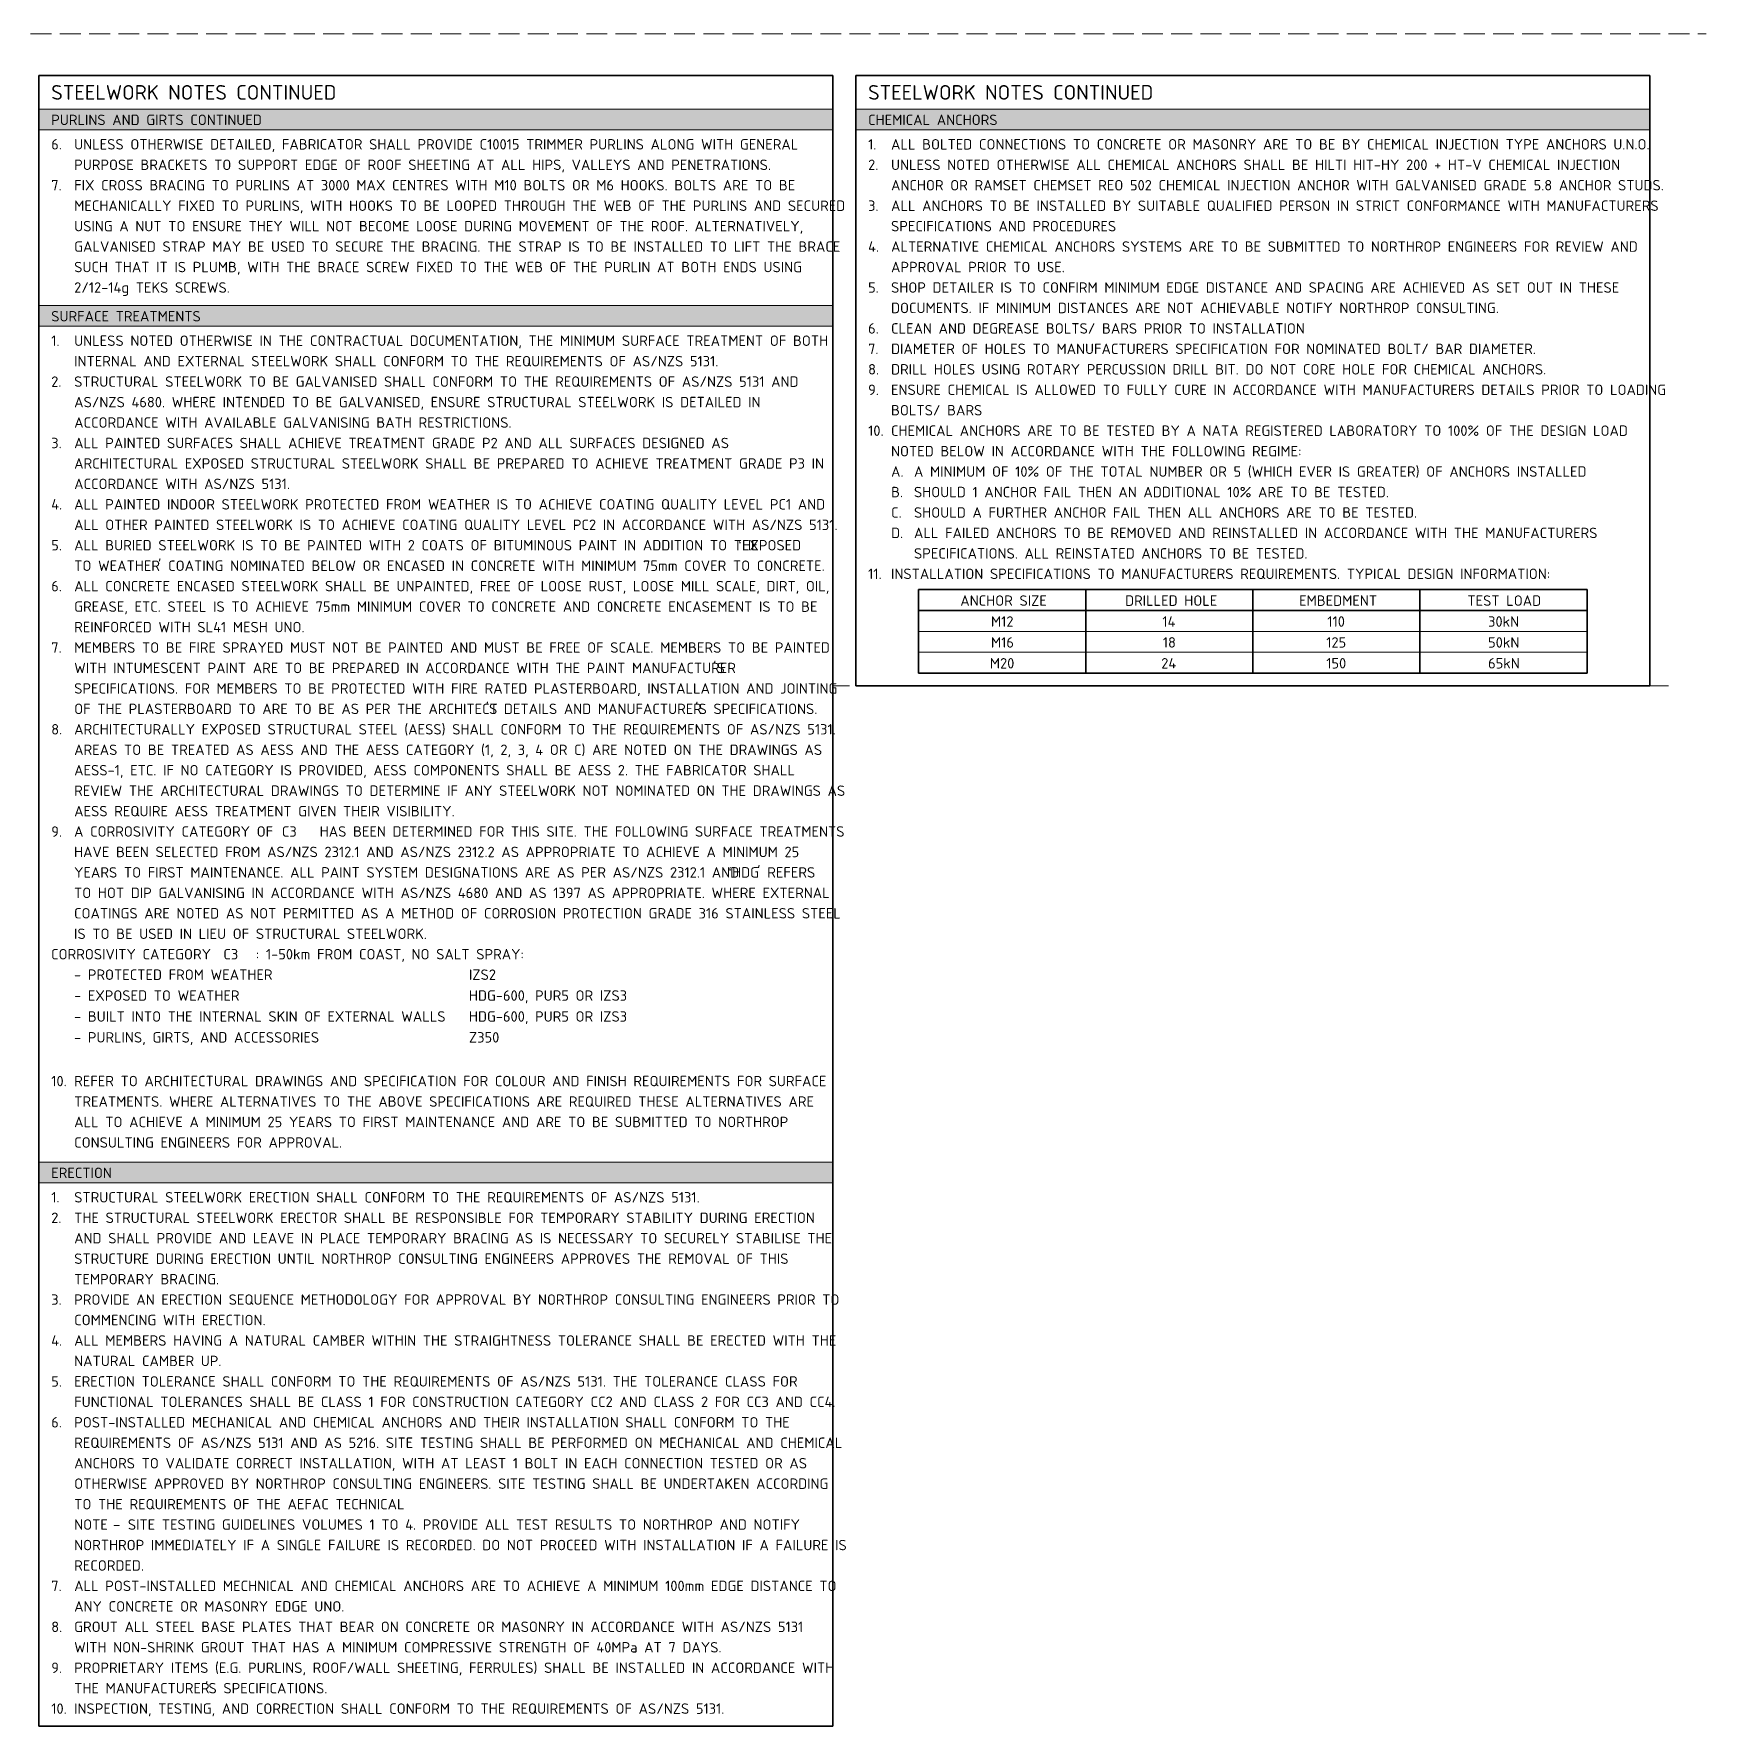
# Model space of a CAD drawing. Header units: millimetres. Extents: x 1350 to 2370, y 3121 to 4058.
# Drawn here: x 1750.1 to 2150.3, y 3653 to 4058 of the extents above; entities that cross this region are included whole.
import ezdxf

# ---------------------------------------------------------------- set-up
doc = ezdxf.new("R2010")
doc.units = ezdxf.units.MM
doc.linetypes.add('Dash', pattern=[7, 5, -2])
for name, color, linetype, lineweight in [('A-000-T_TEXT', 231, 'Continuous', 13), ('A-010-M_LINE', 90, 'Continuous', 13), ('Z-000-T_TEXT', 131, 'Continuous', 25), ('Z-060-M_DETAIL', 92, 'Continuous', 25), ('Z-200_P_REF_PLANE', 111, 'Dash', 13)]:
    doc.layers.add(name, color=color, linetype=linetype, lineweight=lineweight)
doc.styles.add('ISOCPEUR', font='isocpeur.ttf', dxfattribs={"height": 2.5})
doc.styles.add('ISOCPEUR_B', font='', dxfattribs={"height": 3.5})
doc.styles.add('ISOCPEUR_B_1', font='', dxfattribs={"height": 2.5})
doc.styles.get('ISOCPEUR_B').set_extended_font_data('ISOCPEUR', bold=True)
doc.styles.get('ISOCPEUR_B_1').set_extended_font_data('ISOCPEUR', bold=True)

# ---------------------------------------------------------------- blocks, each defined once
blk = doc.blocks.new('NRP_Note - Steel Corrosivity Category _v2_ - CORROSIVITY CATEGORY C3-2974246-S0_002 - STEELWORK NOTES')
at = {"layer": 'Z-000-T_TEXT', "lineweight": 18, "char_height": 2.5, "attachment_point": 1, "style": 'ISOCPEUR'}
for s, insert, width in [('A CORROSIVITY CATEGORY OF       HAS BEEN DETERMINED FOR THIS SITE. THE FOLLOWING SURFACE TREATMENTS ', (8.39, -1.37), 216.2151), ('HAVE BEEN SELECTED FROM AS/NZS 2312.1 AND AS/NZS 2312.2 AS APPROPRIATE TO ACHIEVE A MINIMUM 25 ', (8.39, -6.27), 206.7552), ('YEARS TO FIRST MAINTENANCE. ALL PAINT SYSTEM DESIGNATIONS ARE AS PER AS/NZS 2312.1 AND ', (8.39, -11.16), 189.8396), ('‘', (165.02, -11.16), 1.0422), ('HDG', (165.88, -11.16), 7.2152), ('’', (171.84, -11.16), 1.0422), (' REFERS ', (172.7, -11.16), 17.0759), ('TO HOT DIP GALVANISING IN ACCORDANCE WITH AS/NZS 4680 AND AS 1397 AS APPROPRIATE. WHERE EXTERNAL ', (8.39, -16.06), 214.5316), ('COATINGS ARE NOTED AS NOT PERMITTED AS A METHOD OF CORROSION PROTECTION GRADE 316 STAINLESS STEEL ', (8.39, -20.95), 216.2151), ('IS TO BE USED IN LIEU OF STRUCTURAL STEELWORK.', (8.39, -25.85), 98.9282), ('CORROSIVITY CATEGORY', (2.9, -30.74), 45.0548), ('^I', (2.9, -35.64), 6.654), ('- PROTECTED FROM WEATHER', (8.39, -35.64), 55.9578), ('^I', (2.9, -40.64), 6.654), ('- EXPOSED TO WEATHER', (8.39, -40.64), 46.8185), ('^I', (2.9, -45.64), 6.654), ('- BUILT INTO THE INTERNAL SKIN OF EXTERNAL WALLS', (8.39, -45.64), 104.4599), ('^I', (2.9, -50.64), 6.654), ('- PURLINS, GIRTS, AND ACCESSORIES', (8.39, -50.64), 69.0253)]:
    blk.add_mtext(s, dxfattribs=dict(at, insert=insert, width=width))

msp = doc.modelspace()

# ---------------------------------------------------------------- hatches: boundary and pattern name
at = {"layer": 'Z-060-M_DETAIL'}
for points in [[(1751.35, 4040.02), (1751.35, 4035.02), (1941.35, 4035.02), (1941.35, 4040.02)], [(1946.85, 4040.02), (1946.85, 4035.02), (2136.85, 4035.02), (2136.85, 4040.02)], [(1751.35, 3993.02), (1751.35, 3988.02), (1941.35, 3988.02), (1941.35, 3993.02)], [(1751.35, 3788.02), (1751.35, 3783.02), (1941.35, 3783.02), (1941.35, 3788.02)]]:
    msp.add_hatch(color=9, dxfattribs=at).paths.add_polyline_path(points)

# ---------------------------------------------------------------- linework, layer by layer
at = {"layer": 'A-010-M_LINE', "lineweight": 35}
for p, q in [((1751.35, 4048.02), (1751.35, 3653.02)), ((1751.35, 4048.02), (1941.35, 4048.02)), ((1941.35, 4048.02), (1941.35, 3653.02)), ((1946.85, 4048.02), (1946.85, 3902.02)), ((1946.85, 4048.02), (2136.85, 4048.02)), ((2136.85, 4048.02), (2136.85, 3902.02)), ((1961.85, 3925.02), (2121.85, 3925.02)), ((1961.85, 3925.02), (1961.85, 3905.02)), ((2001.85, 3925.02), (2001.85, 3905.02)), ((2041.85, 3925.02), (2041.85, 3905.02)), ((2081.85, 3925.02), (2081.85, 3905.02)), ((2121.85, 3925.02), (2121.85, 3905.02)), ((1961.85, 3920.02), (2121.85, 3920.02)), ((1961.85, 3905.02), (2121.85, 3905.02)), ((1946.85, 3902.02), (2136.85, 3902.02)), ((1751.35, 3653.02), (1941.35, 3653.02))]:
    msp.add_line(p, q, dxfattribs=at)
at = {"layer": 'A-010-M_LINE', "lineweight": 18}
for p, q in [((1941.35, 4040.02), (1751.35, 4040.02)), ((1751.35, 4040.02), (1751.35, 4035.02)), ((1941.35, 4035.02), (1941.35, 4040.02)), ((2136.85, 4040.02), (1946.85, 4040.02)), ((1946.85, 4040.02), (1946.85, 4035.02)), ((2136.85, 4035.02), (2136.85, 4040.02)), ((1751.35, 4035.02), (1941.35, 4035.02)), ((1946.85, 4035.02), (2136.85, 4035.02)), ((1941.35, 3993.02), (1751.35, 3993.02)), ((1751.35, 3993.02), (1751.35, 3988.02)), ((1941.35, 3988.02), (1941.35, 3993.02)), ((1751.35, 3988.02), (1941.35, 3988.02)), ((1961.85, 3915.02), (2121.85, 3915.02)), ((1961.85, 3910.02), (2121.85, 3910.02)), ((1941.35, 3788.02), (1751.35, 3788.02)), ((1751.35, 3788.02), (1751.35, 3783.02)), ((1941.35, 3783.02), (1941.35, 3788.02)), ((1751.35, 3783.02), (1941.35, 3783.02))]:
    msp.add_line(p, q, dxfattribs=at)
at = {"layer": 'Z-200_P_REF_PLANE'}
for p, q in [((1350.35, 4058.02), (2150.35, 4058.02)), ((2141.35, 3902.02), (1941.35, 3902.02))]:
    msp.add_line(p, q, dxfattribs=at)

# ---------------------------------------------------------------- block references
at = {"layer": 'Z-000-T_TEXT', "lineweight": 18}
msp.add_blockref('NRP_Note - Steel Corrosivity Category _v2_ - CORROSIVITY CATEGORY C3-2974246-S0_002 - STEELWORK NOTES', (1751.35, 3869.75), dxfattribs=at)

# ---------------------------------------------------------------- texts
at = {"layer": 'A-000-T_TEXT', "color": 7, "lineweight": 18, "attachment_point": 1}
for s, insert, char_height, width, style in [('STEELWORK NOTES CONTINUED', (1754.28, 4045.76), 3.5, 82.654, 'ISOCPEUR_B'), ('STEELWORK NOTES CONTINUED', (1949.78, 4045.76), 3.5, 82.654, 'ISOCPEUR_B'), ('PURLINS AND GIRTS CONTINUED', (1754.28, 4038.68), 2.5, 60.4472, 'ISOCPEUR_B_1'), ('CHEMICAL ANCHORS', (1949.78, 4038.68), 2.5, 37.4388, 'ISOCPEUR_B_1'), ('6.', (1754.28, 4032.83), 2.5, 6.6546, 'ISOCPEUR'), ('UNLESS OTHERWISE DETAILED, FABRICATOR SHALL PROVIDE C10015 TRIMMER PURLINS ALONG WITH GENERAL ', (1759.77, 4032.83), 2.5, 205.0717, 'ISOCPEUR'), ('1.', (1949.78, 4032.83), 2.5, 6.6546, 'ISOCPEUR'), ('ALL BOLTED CONNECTIONS TO CONCRETE OR MASONRY ARE TO BE BY CHEMICAL INJECTION TYPE ANCHORS U.N.O.', (1955.27, 4032.83), 2.5, 211.8058, 'ISOCPEUR'), ('PURPOSE BRACKETS TO SUPPORT EDGE OF ROOF SHEETING AT ALL HIPS, VALLEYS AND PENETRATIONS.', (1759.77, 4027.93), 2.5, 195.6118, 'ISOCPEUR'), ('2.', (1949.78, 4027.93), 2.5, 6.6546, 'ISOCPEUR'), ('UNLESS NOTED OTHERWISE ALL CHEMICAL ANCHORS SHALL BE HILTI HIT-HY 200 + HT-V CHEMICAL INJECTION ', (1955.27, 4027.93), 2.5, 206.8354, 'ISOCPEUR'), ('7.', (1754.28, 4023.04), 2.5, 6.6546, 'ISOCPEUR'), ('FIX CROSS BRACING TO PURLINS AT 3000 MAX CENTRES WITH M10 BOLTS OR M6 HOOKS. BOLTS ARE TO BE ', (1759.77, 4023.04), 2.5, 204.27, 'ISOCPEUR'), ('ANCHOR OR RAMSET CHEMSET REO 502 CHEMICAL INJECTION ANCHOR WITH GALVANISED GRADE 5.8 ANCHOR STUDS. ', (1955.27, 4023.04), 2.5, 217.578, 'ISOCPEUR'), ('MECHANICALLY FIXED TO PURLINS, WITH HOOKS TO BE LOOPED THROUGH THE WEB OF THE PURLINS AND SECURED ', (1759.77, 4018.14), 2.5, 215.9746, 'ISOCPEUR'), ('3.', (1949.78, 4018.14), 2.5, 6.6546, 'ISOCPEUR'), ('ALL ANCHORS TO BE INSTALLED BY SUITABLE QUALIFIED PERSON IN STRICT CONFORMANCE WITH MANUFACTURERS ', (1955.27, 4018.14), 2.5, 216.616, 'ISOCPEUR'), ('USING A NUT TO ENSURE THEY WILL NOT BECOME LOOSE DURING MOVEMENT OF THE ROOF. ALTERNATIVELY, ', (1759.77, 4013.25), 2.5, 205.3122, 'ISOCPEUR'), ('SPECIFICATIONS AND PROCEDURES', (1955.27, 4013.25), 2.5, 63.0126, 'ISOCPEUR'), ('GALVANISED STRAP MAY BE USED TO SECURE THE BRACING. THE STRAP IS TO BE INSTALLED TO LIFT THE BRACE ', (1759.77, 4008.35), 2.5, 215.9746, 'ISOCPEUR'), ('4.', (1949.78, 4008.35), 2.5, 6.6546, 'ISOCPEUR'), ('ALTERNATIVE CHEMICAL ANCHORS SYSTEMS ARE TO BE SUBMITTED TO NORTHROP ENGINEERS FOR REVIEW AND ', (1955.27, 4008.35), 2.5, 211.0843, 'ISOCPEUR'), ('SUCH THAT IT IS PLUMB, WITH THE BRACE SCREW FIXED TO THE WEB OF THE PURLIN AT BOTH ENDS USING ', (1759.77, 4003.46), 2.5, 205.232, 'ISOCPEUR'), ('APPROVAL PRIOR TO USE.', (1955.27, 4003.46), 2.5, 48.6624, 'ISOCPEUR'), ('2/12-14g TEKS SCREWS.', (1759.77, 3998.56), 2.5, 45.135, 'ISOCPEUR'), ('5.', (1949.78, 3998.56), 2.5, 6.6546, 'ISOCPEUR'), ('SHOP DETAILER IS TO CONFIRM MINIMUM EDGE DISTANCE AND SPACING ARE ACHIEVED AS SET OUT IN THESE ', (1955.27, 3998.56), 2.5, 204.9915, 'ISOCPEUR'), ('DOCUMENTS. IF MINIMUM DISTANCES ARE NOT ACHIEVABLE NOTIFY NORTHROP CONSULTING.', (1955.27, 3993.67), 2.5, 168.9156, 'ISOCPEUR'), ('SURFACE TREATMENTS', (1754.28, 3991.68), 2.5, 43.9325, 'ISOCPEUR_B_1'), ('1.', (1754.28, 3985.83), 2.5, 6.6546, 'ISOCPEUR'), ('UNLESS NOTED OTHERWISE IN THE CONTRACTUAL DOCUMENTATION, THE MINIMUM SURFACE TREATMENT OF BOTH ', (1759.77, 3985.83), 2.5, 212.0463, 'ISOCPEUR'), ('6.', (1949.78, 3988.77), 2.5, 6.6546, 'ISOCPEUR'), ('CLEAN AND DEGREASE BOLTS/ BARS PRIOR TO INSTALLATION', (1955.27, 3988.77), 2.5, 116.0844, 'ISOCPEUR'), ('7.', (1949.78, 3983.88), 2.5, 6.6546, 'ISOCPEUR'), ('DIAMETER OF HOLES TO MANUFACTURERS SPECIFICATION FOR NOMINATED BOLT/ BAR DIAMETER.', (1955.27, 3983.88), 2.5, 180.1392, 'ISOCPEUR'), ('INTERNAL AND EXTERNAL STEELWORK SHALL CONFORM TO THE REQUIREMENTS OF AS/NZS 5131.', (1759.77, 3980.93), 2.5, 181.021, 'ISOCPEUR'), ('8.', (1949.78, 3978.98), 2.5, 6.6546, 'ISOCPEUR'), ('DRILL HOLES USING ROTARY PERCUSSION DRILL BIT. DO NOT CORE HOLE FOR CHEMICAL ANCHORS.', (1955.27, 3978.98), 2.5, 182.2236, 'ISOCPEUR'), ('2.', (1754.28, 3976.04), 2.5, 6.6546, 'ISOCPEUR'), ('STRUCTURAL STEELWORK TO BE GALVANISED SHALL CONFORM TO THE REQUIREMENTS OF AS/NZS 5131 AND ', (1759.77, 3976.04), 2.5, 205.232, 'ISOCPEUR'), ('9.', (1949.78, 3974.09), 2.5, 6.6546, 'ISOCPEUR'), ('ENSURE CHEMICAL IS ALLOWED TO FULLY CURE IN ACCORDANCE WITH MANUFACTURERS DETAILS PRIOR TO LOADING ', (1955.27, 3974.09), 2.5, 217.578, 'ISOCPEUR'), ('AS/NZS 4680. WHERE INTENDED TO BE GALVANISED, ENSURE STRUCTURAL STEELWORK IS DETAILED IN ', (1759.77, 3971.14), 2.5, 195.0506, 'ISOCPEUR'), ('BOLTS/ BARS', (1955.27, 3969.19), 2.5, 25.7342, 'ISOCPEUR'), ('ACCORDANCE WITH AVAILABLE GALVANISING BATH RESTRICTIONS.', (1759.77, 3966.25), 2.5, 122.9789, 'ISOCPEUR'), ('3.', (1754.28, 3961.35), 2.5, 6.6546, 'ISOCPEUR'), ('ALL PAINTED SURFACES SHALL ACHIEVE TREATMENT GRADE P2 AND ALL SURFACES DESIGNED AS ', (1759.77, 3961.35), 2.5, 186.6328, 'ISOCPEUR'), ('10.', (1949.78, 3964.3), 2.5, 6.6546, 'ISOCPEUR'), ('CHEMICAL ANCHORS ARE TO BE TESTED BY A NATA REGISTERED LABORATORY TO 100% OF THE DESIGN LOAD ', (1955.27, 3964.3), 2.5, 208.9198, 'ISOCPEUR'), ('NOTED BELOW IN ACCORDANCE WITH THE FOLLOWING REGIME:', (1955.27, 3959.4), 2.5, 114.2405, 'ISOCPEUR'), ('ARCHITECTURAL EXPOSED STRUCTURAL STEELWORK SHALL BE PREPARED TO ACHIEVE TREATMENT GRADE P3 IN ', (1759.77, 3956.46), 2.5, 213.1687, 'ISOCPEUR'), ('A.', (1955.28, 3954.51), 2.5, 6.6395, 'ISOCPEUR'), ('A MINIMUM OF 10% OF THE TOTAL NUMBER OR 5 (WHICH EVER IS GREATER) OF ANCHORS INSTALLED ', (1960.76, 3954.51), 2.5, 189.8396, 'ISOCPEUR'), ('ACCORDANCE WITH AS/NZS 5131.', (1759.77, 3951.56), 2.5, 61.0886, 'ISOCPEUR'), ('B.', (1955.28, 3949.61), 2.5, 6.6395, 'ISOCPEUR'), ('SHOULD 1 ANCHOR FAIL THEN AN ADDITIONAL 10% ARE TO BE TESTED.', (1960.76, 3949.61), 2.5, 132.9198, 'ISOCPEUR'), ('4.', (1754.28, 3946.67), 2.5, 6.6546, 'ISOCPEUR'), ('ALL PAINTED INDOOR STEELWORK PROTECTED FROM WEATHER IS TO ACHIEVE COATING QUALITY LEVEL PC1 AND ', (1759.77, 3946.67), 2.5, 212.6075, 'ISOCPEUR'), ('C.', (1955.28, 3944.72), 2.5, 6.6395, 'ISOCPEUR'), ('SHOULD A FURTHER ANCHOR FAIL THEN ALL ANCHORS ARE TO BE TESTED.', (1960.76, 3944.72), 2.5, 140.8565, 'ISOCPEUR'), ('ALL OTHER PAINTED STEELWORK IS TO ACHIEVE COATING QUALITY LEVEL PC2 IN ACCORDANCE WITH AS/NZS 5131. ', (1759.77, 3941.77), 2.5, 215.9746, 'ISOCPEUR'), ('5.', (1754.28, 3936.88), 2.5, 6.6546, 'ISOCPEUR'), ('ALL BURIED STEELWORK IS TO BE PAINTED WITH 2 COATS OF BITUMINOUS PAINT IN ADDITION TO THE ', (1759.77, 3936.88), 2.5, 192.6455, 'ISOCPEUR'), ('‘', (1918.72, 3936.88), 2.5, 1.0422, 'ISOCPEUR'), ('EXPOSED ', (1919.58, 3936.88), 2.5, 18.519, 'ISOCPEUR'), ('D.', (1955.28, 3939.83), 2.5, 6.6395, 'ISOCPEUR'), ('ALL FAILED ANCHORS TO BE REMOVED AND REINSTALLED IN ACCORDANCE WITH THE MANUFACTURERS ', (1960.76, 3939.83), 2.5, 193.2067, 'ISOCPEUR'), ('SPECIFICATIONS. ALL REINSTATED ANCHORS TO BE TESTED.', (1960.76, 3934.93), 2.5, 110.9536, 'ISOCPEUR'), ('TO WEATHER', (1759.77, 3931.98), 2.5, 24.2911, 'ISOCPEUR'), ('’', (1779.81, 3931.98), 2.5, 1.0422, 'ISOCPEUR'), (' COATING NOMINATED BELOW OR ENCASED IN CONCRETE WITH MINIMUM 75mm COVER TO CONCRETE.', (1780.67, 3931.98), 2.5, 184.6286, 'ISOCPEUR'), ('11.', (1949.78, 3930.04), 2.5, 6.6546, 'ISOCPEUR'), ('INSTALLATION SPECIFICATIONS TO MANUFACTURERS REQUIREMENTS. TYPICAL DESIGN INFORMATION:', (1955.27, 3930.04), 2.5, 184.308, 'ISOCPEUR'), ('6.', (1754.28, 3927.09), 2.5, 6.6546, 'ISOCPEUR'), ('ALL CONCRETE ENCASED STEELWORK SHALL BE UNPAINTED, FREE OF LOOSE RUST, LOOSE MILL SCALE, DIRT, OIL, ', (1759.77, 3927.09), 2.5, 214.2911, 'ISOCPEUR'), ('GREASE, ETC. STEEL IS TO ACHIEVE 75mm MINIMUM COVER TO CONCRETE AND CONCRETE ENCASEMENT IS TO BE ', (1759.77, 3922.19), 2.5, 210.6033, 'ISOCPEUR'), ('ANCHOR SIZE', (1971.84, 3923.63), 2.5, 24.211, 'ISOCPEUR'), ('DRILLED HOLE', (2011.28, 3923.63), 2.5, 25.5738, 'ISOCPEUR'), ('EMBEDMENT', (2052.93, 3923.63), 2.5, 21.5654, 'ISOCPEUR'), ('TEST LOAD', (2093.2, 3923.63), 2.5, 20.924, 'ISOCPEUR'), ('REINFORCED WITH SL41 MESH UNO. ', (1759.77, 3917.3), 2.5, 66.1392, 'ISOCPEUR'), ('M12', (1979.18, 3918.63), 2.5, 6.4135, 'ISOCPEUR'), ('14', (2020.21, 3918.63), 2.5, 3.9283, 'ISOCPEUR'), ('110', (2059.68, 3918.63), 2.5, 5.211, 'ISOCPEUR'), ('30kN', (2098.16, 3918.63), 2.5, 8.8987, 'ISOCPEUR'), ('7.', (1754.28, 3912.4), 2.5, 6.6546, 'ISOCPEUR'), ('MEMBERS TO BE FIRE SPRAYED MUST NOT BE PAINTED AND MUST BE FREE OF SCALE. MEMBERS TO BE PAINTED ', (1759.77, 3912.4), 2.5, 213.1687, 'ISOCPEUR'), ('M16', (1979.18, 3913.63), 2.5, 6.4135, 'ISOCPEUR'), ('18', (2020.31, 3913.63), 2.5, 3.6878, 'ISOCPEUR'), ('125', (2059.42, 3913.63), 2.5, 5.8523, 'ISOCPEUR'), ('50kN', (2098.16, 3913.63), 2.5, 8.8987, 'ISOCPEUR'), ('M20', (1978.92, 3908.63), 2.5, 7.0548, 'ISOCPEUR'), ('24', (2019.94, 3908.63), 2.5, 4.5696, 'ISOCPEUR'), ('150', (2059.42, 3908.63), 2.5, 5.8523, 'ISOCPEUR'), ('65kN', (2098.16, 3908.63), 2.5, 8.8987, 'ISOCPEUR'), ('WITH INTUMESCENT PAINT ARE TO BE PREPARED IN ACCORDANCE WITH THE PAINT MANUFACTURER', (1759.77, 3907.51), 2.5, 185.27, 'ISOCPEUR'), ('’', (1912.63, 3907.51), 2.5, 1.0422, 'ISOCPEUR'), ('S ', (1913.49, 3907.51), 2.5, 4.2489, 'ISOCPEUR'), ('SPECIFICATIONS. FOR MEMBERS TO BE PROTECTED WITH FIRE RATED PLASTERBOARD, INSTALLATION AND JOINTING ', (1759.77, 3902.61), 2.5, 215.5738, 'ISOCPEUR'), ('OF THE PLASTERBOARD TO ARE TO BE AS PER THE ARCHITECT', (1759.77, 3897.72), 2.5, 119.2911, 'ISOCPEUR'), ('’', (1858.2, 3897.72), 2.5, 1.0422, 'ISOCPEUR'), ('S DETAILS AND MANUFACTURER', (1859.06, 3897.72), 2.5, 59.7257, 'ISOCPEUR'), ('’', (1908.34, 3897.72), 2.5, 1.0422, 'ISOCPEUR'), ('S SPECIFICATIONS.', (1909.2, 3897.72), 2.5, 33.5907, 'ISOCPEUR'), ('8.', (1754.28, 3892.83), 2.5, 6.6546, 'ISOCPEUR'), ('ARCHITECTURALLY EXPOSED STRUCTURAL STEEL (AESS) SHALL CONFORM TO THE REQUIREMENTS OF AS/NZS 5131. ', (1759.77, 3892.83), 2.5, 215.9746, 'ISOCPEUR'), ('AREAS TO BE TREATED AS AESS AND THE AESS CATEGORY (1, 2, 3, 4 OR C) ARE NOTED ON THE DRAWINGS AS ', (1759.77, 3887.93), 2.5, 213.2489, 'ISOCPEUR'), ('AESS-1, ETC. IF NO CATEGORY IS PROVIDED, AESS COMPONENTS SHALL BE AESS 2. THE FABRICATOR SHALL ', (1759.77, 3883.04), 2.5, 205.232, 'ISOCPEUR'), ('REVIEW THE ARCHITECTURAL DRAWINGS TO DETERMINE IF ANY STEELWORK NOT NOMINATED ON THE DRAWINGS AS ', (1759.77, 3878.14), 2.5, 215.9746, 'ISOCPEUR'), ('AESS REQUIRE AESS TREATMENT GIVEN THEIR VISIBILITY.', (1759.77, 3873.25), 2.5, 107.1856, 'ISOCPEUR'), ('9.', (1754.28, 3868.35), 2.5, 6.6546, 'ISOCPEUR'), ('10.', (1754.28, 3808.65), 2.5, 6.6546, 'ISOCPEUR'), ('REFER TO ARCHITECTURAL DRAWINGS AND SPECIFICATION FOR COLOUR AND FINISH REQUIREMENTS FOR SURFACE ', (1759.77, 3808.65), 2.5, 212.0463, 'ISOCPEUR'), ('TREATMENTS. WHERE ALTERNATIVES TO THE ABOVE SPECIFICATIONS ARE REQUIRED THESE ALTERNATIVES ARE ', (1759.77, 3803.75), 2.5, 210.924, 'ISOCPEUR'), ('ALL TO ACHIEVE A MINIMUM 25 YEARS TO FIRST MAINTENANCE AND ARE TO BE SUBMITTED TO NORTHROP ', (1759.77, 3798.86), 2.5, 201.3839, 'ISOCPEUR'), ('CONSULTING ENGINEERS FOR APPROVAL.', (1759.77, 3793.96), 2.5, 74.7974, 'ISOCPEUR'), ('ERECTION', (1754.28, 3786.68), 2.5, 17.6371, 'ISOCPEUR_B_1'), ('1.', (1754.28, 3780.83), 2.5, 6.6546, 'ISOCPEUR'), ('STRUCTURAL STEELWORK ERECTION SHALL CONFORM TO THE REQUIREMENTS OF AS/NZS 5131.', (1759.77, 3780.83), 2.5, 175.8101, 'ISOCPEUR'), ('2.', (1754.28, 3775.93), 2.5, 6.6546, 'ISOCPEUR'), ('THE STRUCTURAL STEELWORK ERECTOR SHALL BE RESPONSIBLE FOR TEMPORARY STABILITY DURING ERECTION ', (1759.77, 3775.93), 2.5, 209.8818, 'ISOCPEUR'), ('AND SHALL PROVIDE AND LEAVE IN PLACE TEMPORARY BRACING AS IS NECESSARY TO SECURELY STABILISE THE ', (1759.77, 3771.04), 2.5, 215.2531, 'ISOCPEUR'), ('STRUCTURE DURING ERECTION UNTIL NORTHROP CONSULTING ENGINEERS APPROVES THE REMOVAL OF THIS ', (1759.77, 3766.14), 2.5, 200.7425, 'ISOCPEUR'), ('TEMPORARY BRACING.', (1759.77, 3761.25), 2.5, 40.4852, 'ISOCPEUR'), ('3.', (1754.28, 3756.35), 2.5, 6.6546, 'ISOCPEUR'), ('PROVIDE AN ERECTION SEQUENCE METHODOLOGY FOR APPROVAL BY NORTHROP CONSULTING ENGINEERS PRIOR TO ', (1759.77, 3756.35), 2.5, 214.4514, 'ISOCPEUR'), ('COMMENCING WITH ERECTION.', (1759.77, 3751.46), 2.5, 53.0717, 'ISOCPEUR'), ('4.', (1754.28, 3746.56), 2.5, 6.6546, 'ISOCPEUR'), ('ALL MEMBERS HAVING A NATURAL CAMBER WITHIN THE STRAIGHTNESS TOLERANCE SHALL BE ERECTED WITH THE ', (1759.77, 3746.56), 2.5, 215.8944, 'ISOCPEUR'), ('NATURAL CAMBER UP.', (1759.77, 3741.67), 2.5, 41.2067, 'ISOCPEUR'), ('5.', (1754.28, 3736.77), 2.5, 6.6546, 'ISOCPEUR'), ('ERECTION TOLERANCE SHALL CONFORM TO THE REQUIREMENTS OF AS/NZS 5131. THE TOLERANCE CLASS FOR ', (1759.77, 3736.77), 2.5, 205.232, 'ISOCPEUR'), ('FUNCTIONAL TOLERANCES SHALL BE CLASS 1 FOR CONSTRUCTION CATEGORY CC2 AND CLASS 2 FOR CC3 AND CC4.', (1759.77, 3731.88), 2.5, 214.7721, 'ISOCPEUR'), ('6.', (1754.28, 3726.98), 2.5, 6.6546, 'ISOCPEUR'), ('POST-INSTALLED MECHANICAL AND CHEMICAL ANCHORS AND THEIR INSTALLATION SHALL CONFORM TO THE ', (1759.77, 3726.98), 2.5, 202.1054, 'ISOCPEUR'), ('REQUIREMENTS OF AS/NZS 5131 AND AS 5216. SITE TESTING SHALL BE PERFORMED ON MECHANICAL AND CHEMICAL ', (1759.77, 3722.09), 2.5, 215.9746, 'ISOCPEUR'), ('ANCHORS TO VALIDATE CORRECT INSTALLATION, WITH AT LEAST 1 BOLT IN EACH CONNECTION TESTED OR AS ', (1759.77, 3717.19), 2.5, 207.9577, 'ISOCPEUR'), ('OTHERWISE APPROVED BY NORTHROP CONSULTING ENGINEERS. SITE TESTING SHALL BE UNDERTAKEN ACCORDING ', (1759.77, 3712.3), 2.5, 212.2868, 'ISOCPEUR'), ('TO THE REQUIREMENTS OF THE AEFAC TECHNICAL ', (1759.77, 3707.4), 2.5, 94.5991, 'ISOCPEUR'), ('NOTE ', (1759.77, 3702.51), 2.5, 11.2236, 'ISOCPEUR'), (' SITE TESTING GUIDELINES VOLUMES 1 TO 4. PROVIDE ALL TEST RESULTS TO NORTHROP AND NOTIFY ', (1771.02, 3702.51), 2.5, 192.0843, 'ISOCPEUR'), ('–', (1769.03, 3702.51), 2.5, 2.4051, 'ISOCPEUR'), ('NORTHROP IMMEDIATELY IF A SINGLE FAILURE IS RECORDED. DO NOT PROCEED WITH INSTALLATION IF A FAILURE IS ', (1759.77, 3697.61), 2.5, 215.9746, 'ISOCPEUR'), ('RECORDED.', (1759.77, 3692.72), 2.5, 19.4008, 'ISOCPEUR'), ('7.', (1754.28, 3687.83), 2.5, 6.6546, 'ISOCPEUR'), ('ALL POST-INSTALLED MECHNICAL AND CHEMICAL ANCHORS ARE TO ACHIEVE A MINIMUM 100mm EDGE DISTANCE TO ', (1759.77, 3687.83), 2.5, 215.4936, 'ISOCPEUR'), ('ANY CONCRETE OR MASONRY EDGE UNO.', (1759.77, 3682.93), 2.5, 75.1983, 'ISOCPEUR'), ('8.', (1754.28, 3678.04), 2.5, 6.6546, 'ISOCPEUR'), ('GROUT ALL STEEL BASE PLATES THAT BEAR ON CONCRETE OR MASONRY IN ACCORDANCE WITH AS/NZS 5131 ', (1759.77, 3678.04), 2.5, 207.156, 'ISOCPEUR'), ('WITH NON-SHRINK GROUT THAT HAS A MINIMUM COMPRESSIVE STRENGTH OF 40MPa AT 7 DAYS.', (1759.77, 3673.14), 2.5, 181.021, 'ISOCPEUR'), ('9.', (1754.28, 3668.25), 2.5, 6.6546, 'ISOCPEUR'), ('PROPRIETARY ITEMS (E.G. PURLINS, ROOF/WALL SHEETING, FERRULES) SHALL BE INSTALLED IN ACCORDANCE WITH ', (1759.77, 3668.25), 2.5, 215.4936, 'ISOCPEUR'), ('THE MANUFACTURER', (1759.77, 3663.35), 2.5, 37.9198, 'ISOCPEUR'), ('’', (1791.06, 3663.35), 2.5, 1.0422, 'ISOCPEUR'), ('S SPECIFICATIONS.', (1791.92, 3663.35), 2.5, 33.5907, 'ISOCPEUR'), ('10.', (1754.28, 3658.46), 2.5, 6.6546, 'ISOCPEUR'), ('INSPECTION, TESTING, AND CORRECTION SHALL CONFORM TO THE REQUIREMENTS OF AS/NZS 5131.', (1759.77, 3658.46), 2.5, 181.9029, 'ISOCPEUR')]:
    msp.add_mtext(s, dxfattribs=dict(at, insert=insert, char_height=char_height, width=width, style=style))
at = {"layer": 'Z-000-T_TEXT', "lineweight": 13, "char_height": 2.5, "attachment_point": 1}
for s, insert, width, style in [('C3', (1809.48, 3868.38), 4.4894, 'ISOCPEUR_B_1'), ('C3', (1795.48, 3839.01), 4.4894, 'ISOCPEUR_B_1'), (': 1-50km FROM COAST, NO SALT SPRAY:', (1803.26, 3839.01), 75.7595, 'ISOCPEUR'), ('IZS2', (1854.25, 3834.11), 7.8565, 'ISOCPEUR'), ('HDG-600, PUR5 OR IZS3', (1854.25, 3829.11), 44.4937, 'ISOCPEUR'), ('HDG-600, PUR5 OR IZS3', (1854.25, 3824.11), 44.4937, 'ISOCPEUR'), ('Z350', (1854.25, 3819.11), 8.8987, 'ISOCPEUR')]:
    msp.add_mtext(s, dxfattribs=dict(at, insert=insert, width=width, style=style))

doc.saveas('drawing.dxf')
